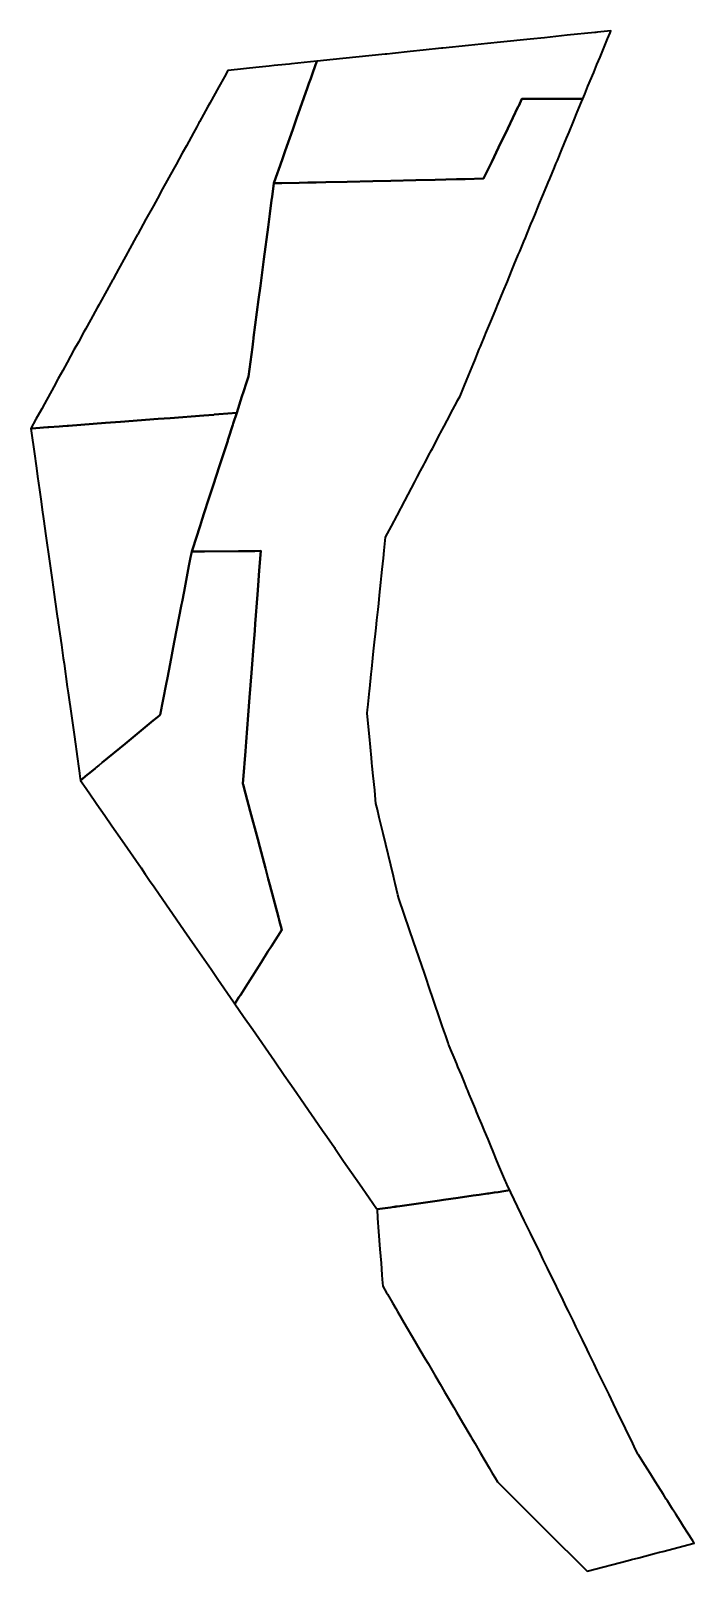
# Model space of a CAD drawing. Header units: metres. Extents: x 807819 to 807914, y 9157378 to 9157597.
import ezdxf

# ---------------------------------------------------------------- set-up
doc = ezdxf.new("R2010")
doc.units = ezdxf.units.M
doc.header["$MEASUREMENT"] = 0
doc.layers.add('2820-21253', color=1, linetype='Continuous')

msp = doc.modelspace()

# ---------------------------------------------------------------- linework, layer by layer
at = {"layer": '2820-21253', "color": 5, "lineweight": 40, "true_color": 0x0000ff}
for points in [[(807854.28, 9157576.41), (807853.75, 9157574.91), (807854.91, 9157574.93), (807857.37, 9157574.99), (807858.58, 9157575.02), (807859.77, 9157575.04), (807861.17, 9157575.07), (807864.2, 9157575.14), (807867.84, 9157575.22), (807870.41, 9157575.28), (807873.93, 9157575.36), (807876.69, 9157575.42), (807879.76, 9157575.49), (807880.99, 9157575.51), (807883.58, 9157575.57), (807884.46, 9157577.38), (807884.74, 9157577.97), (807885.73, 9157580.02), (807887.03, 9157582.71), (807888.48, 9157585.72), (807888.58, 9157585.94), (807889.05, 9157586.92), (807889.41, 9157586.92), (807890.07, 9157586.92), (807890.7, 9157586.92), (807892.24, 9157586.92), (807893.27, 9157586.92), (807896.08, 9157586.91), (807896.94, 9157586.91), (807897.15, 9157586.91), (807897.69, 9157586.91), (807897.97, 9157587.59), (807898.44, 9157588.7), (807899.25, 9157590.68), (807899.71, 9157591.78), (807900.15, 9157592.84), (807900.83, 9157594.49), (807901.23, 9157595.47), (807901.58, 9157596.32), (807901.69, 9157596.59), (807899.79, 9157596.39), (807899.54, 9157596.37), (807899.5, 9157596.36), (807899.43, 9157596.36), (807895.47, 9157595.95), (807892.25, 9157595.61), (807890.21, 9157595.4), (807886.01, 9157594.97), (807884.14, 9157594.77), (807881.46, 9157594.5), (807877.78, 9157594.12), (807877.69, 9157594.11), (807877.62, 9157594.1), (807875, 9157593.83), (807873.15, 9157593.64), (807870.63, 9157593.38), (807869.82, 9157593.29), (807869.58, 9157593.27), (807861.72, 9157592.45), (807860.38, 9157592.32), (807859.86, 9157592.26), (807859.29, 9157590.66), (807859, 9157589.83), (807858.74, 9157589.09), (807858.55, 9157588.55), (807857, 9157584.14), (807856.45, 9157582.57), (807855.37, 9157579.52), (807854.98, 9157578.4), (807854.41, 9157576.78)], [(807826.26, 9157490.02), (807827.05, 9157488.88), (807828.3, 9157487.07), (807828.6, 9157486.64), (807829.71, 9157485.03), (807830.71, 9157483.58), (807832.17, 9157481.48), (807834.87, 9157477.57), (807835.47, 9157476.7), (807835.51, 9157476.64), (807836.09, 9157475.81), (807836.73, 9157474.88), (807837.44, 9157473.86), (807840.39, 9157469.59), (807841.01, 9157468.68), (807842.52, 9157466.5), (807844.82, 9157463.18), (807845.81, 9157461.75), (807848.04, 9157458.52), (807848.21, 9157458.27), (807848.79, 9157459.19), (807848.99, 9157459.49), (807850.05, 9157461.16), (807851.93, 9157464.13), (807852.91, 9157465.68), (807853.4, 9157466.44), (807854.89, 9157468.79), (807854.52, 9157470.17), (807854.41, 9157470.59), (807853.19, 9157475.16), (807852.96, 9157476.03), (807852.56, 9157477.53), (807851.75, 9157480.56), (807851.46, 9157481.67), (807850.39, 9157485.66), (807850.39, 9157485.66), (807849.72, 9157488.18), (807849.39, 9157489.43), (807849.35, 9157489.54), (807849.53, 9157491.83), (807849.58, 9157492.42), (807849.71, 9157494.16), (807849.82, 9157495.52), (807850.11, 9157499.3), (807850.3, 9157501.82), (807850.57, 9157505.31), (807850.91, 9157509.67), (807850.99, 9157510.71), (807851.04, 9157511.33), (807851.11, 9157512.3), (807851.43, 9157516.43), (807851.53, 9157517.71), (807851.69, 9157519.86), (807851.91, 9157522.64), (807851.05, 9157522.63), (807851.05, 9157522.63), (807849.43, 9157522.61), (807848.72, 9157522.61), (807843.88, 9157522.56), (807843.06, 9157522.55), (807842.42, 9157522.54), (807842.07, 9157522.54), (807841.91, 9157521.72), (807841.68, 9157520.53), (807840.98, 9157516.88), (807840.7, 9157515.41), (807840.62, 9157515.01), (807839.59, 9157509.66), (807839, 9157506.59), (807838.61, 9157504.61), (807838.44, 9157503.72), (807837.6, 9157499.34), (807837.56, 9157499.31), (807837.2, 9157499.01), (807836.61, 9157498.53), (807832.62, 9157495.24), (807829.36, 9157492.56), (807828.85, 9157492.15), (807828.7, 9157492.02), (807828.62, 9157491.95), (807828.5, 9157491.86), (807828.33, 9157491.72), (807827.82, 9157491.3), (807827.4, 9157490.95), (807827.22, 9157490.8), (807826.26, 9157490.02)]]:
    msp.add_lwpolyline(points, close=True, dxfattribs=at)
at = {"layer": '2820-21253', "color": 40, "lineweight": 40, "true_color": 0xffbb00}
msp.add_lwpolyline([(807819.18, 9157540.04), (807819.37, 9157540.06), (807820.99, 9157540.18), (807821.6, 9157540.22), (807821.75, 9157540.24), (807823.24, 9157540.35), (807823.72, 9157540.39), (807824.34, 9157540.43), (807824.53, 9157540.45), (807829.79, 9157540.84), (807831.95, 9157541.01), (807837.29, 9157541.41), (807839.02, 9157541.54), (807843.82, 9157541.91), (807845.22, 9157542.01), (807845.29, 9157542.02), (807845.93, 9157542.07), (807848.47, 9157542.26), (807849.22, 9157544.58), (807849.45, 9157545.28), (807849.88, 9157546.59), (807850.15, 9157547.45), (807850.7, 9157551.59), (807850.81, 9157552.47), (807850.86, 9157552.86), (807850.88, 9157552.97), (807851.59, 9157558.41), (807851.84, 9157560.31), (807852.34, 9157564.13), (807852.93, 9157568.67), (807853.18, 9157570.59), (807853.44, 9157572.52), (807853.5, 9157572.98), (807853.75, 9157574.91), (807854.28, 9157576.41), (807854.41, 9157576.78), (807854.98, 9157578.4), (807855.37, 9157579.52), (807856.45, 9157582.57), (807857, 9157584.14), (807858.55, 9157588.55), (807858.74, 9157589.09), (807859, 9157589.83), (807859.29, 9157590.66), (807859.86, 9157592.26), (807856.28, 9157591.89), (807856, 9157591.86), (807855.4, 9157591.8), (807853.81, 9157591.64), (807853.07, 9157591.56), (807851.67, 9157591.42), (807850.31, 9157591.27), (807848.59, 9157591.1), (807847.21, 9157590.95), (807846.72, 9157590.07), (807845.93, 9157588.63), (807844.66, 9157586.32), (807844.33, 9157585.73), (807843.19, 9157583.65), (807843.11, 9157583.51), (807842.8, 9157582.94), (807842.32, 9157582.07), (807841.98, 9157581.46), (807841.32, 9157580.25), (807840.73, 9157579.18), (807839.86, 9157577.6), (807839.48, 9157576.91), (807837.94, 9157574.12), (807837.2, 9157572.77), (807836.63, 9157571.73), (807835.57, 9157569.81), (807834.41, 9157567.69), (807834.37, 9157567.62), (807834.18, 9157567.28), (807833.29, 9157565.66), (807832.65, 9157564.5), (807831.67, 9157562.71), (807831.32, 9157562.09), (807830.88, 9157561.28), (807830.86, 9157561.25), (807830, 9157559.69), (807829.01, 9157557.88), (807828.9, 9157557.7), (807828.64, 9157557.22), (807827.72, 9157555.55), (807826.97, 9157554.19), (807826.75, 9157553.79), (807825.95, 9157552.33), (807825.33, 9157551.21), (807824.35, 9157549.42), (807823.72, 9157548.28), (807823.09, 9157547.14), (807822.46, 9157545.99), (807821.12, 9157543.55), (807820.74, 9157542.86), (807819.92, 9157541.37)], close=True, dxfattribs=at)
at = {"layer": '2820-21253', "color": 3, "lineweight": 40, "true_color": 0x00ff00}
for points in [[(807842.07, 9157522.54), (807842.42, 9157522.54), (807843.06, 9157522.55), (807843.88, 9157522.56), (807848.72, 9157522.61), (807849.43, 9157522.61), (807851.05, 9157522.63), (807851.05, 9157522.63), (807851.91, 9157522.64), (807851.69, 9157519.86), (807851.53, 9157517.71), (807851.43, 9157516.43), (807851.11, 9157512.3), (807851.04, 9157511.33), (807850.99, 9157510.71), (807850.91, 9157509.67), (807850.57, 9157505.31), (807850.3, 9157501.82), (807850.11, 9157499.3), (807849.82, 9157495.52), (807849.71, 9157494.16), (807849.58, 9157492.42), (807849.53, 9157491.83), (807849.35, 9157489.54), (807849.39, 9157489.43), (807849.72, 9157488.18), (807850.39, 9157485.66), (807850.39, 9157485.66), (807851.46, 9157481.67), (807851.75, 9157480.56), (807852.56, 9157477.53), (807852.96, 9157476.03), (807853.19, 9157475.16), (807854.41, 9157470.59), (807854.52, 9157470.17), (807854.89, 9157468.79), (807853.4, 9157466.44), (807852.91, 9157465.68), (807851.93, 9157464.13), (807850.05, 9157461.16), (807848.99, 9157459.49), (807848.79, 9157459.19), (807848.21, 9157458.27), (807849.46, 9157456.47), (807850.76, 9157454.59), (807853.83, 9157450.15), (807855.23, 9157448.13), (807856.02, 9157446.98), (807856.92, 9157445.68), (807857.63, 9157444.66), (807860.56, 9157440.41), (807860.78, 9157440.1), (807860.95, 9157439.85), (807862.36, 9157437.81), (807862.41, 9157437.74), (807862.91, 9157437.02), (807863.68, 9157435.9), (807864.8, 9157434.29), (807865.94, 9157432.64), (807867.31, 9157430.65), (807868.35, 9157429.16), (807868.43, 9157429.04), (807870.34, 9157429.31), (807870.84, 9157429.39), (807871.03, 9157429.41), (807871.1, 9157429.42), (807871.32, 9157429.45), (807871.66, 9157429.5), (807873.02, 9157429.7), (807877.34, 9157430.31), (807877.88, 9157430.39), (807879.97, 9157430.69), (807882.1, 9157430.99), (807882.97, 9157431.12), (807884.16, 9157431.29), (807884.32, 9157431.31), (807885.1, 9157431.42), (807885.13, 9157431.43), (807885.67, 9157431.5), (807886.47, 9157431.62), (807887.31, 9157431.74), (807887.06, 9157432.26), (807886.78, 9157432.83), (807886.69, 9157433.04), (807886.27, 9157434.06), (807885.86, 9157435.03), (807885.49, 9157435.94), (807884.94, 9157437.27), (807884.61, 9157438.07), (807884.22, 9157438.99), (807883.73, 9157440.18), (807883.32, 9157441.15), (807882.97, 9157442.01), (807882.59, 9157442.92), (807882.42, 9157443.33), (807881.88, 9157444.63), (807881.56, 9157445.42), (807881.35, 9157445.92), (807881.23, 9157446.2), (807880.92, 9157446.96), (807880.43, 9157448.14), (807879.95, 9157449.3), (807879.77, 9157449.73), (807879.4, 9157450.62), (807878.94, 9157451.72), (807878.61, 9157452.52), (807878.54, 9157452.72), (807878.21, 9157453.69), (807877.94, 9157454.48), (807877.72, 9157455.12), (807876.18, 9157459.64), (807876.09, 9157459.88), (807875.17, 9157462.59), (807873.63, 9157467.1), (807873.06, 9157468.76), (807871.54, 9157473.21), (807871.41, 9157473.73), (807871.02, 9157475.37), (807870.93, 9157475.74), (807870.77, 9157476.39), (807869.31, 9157482.47), (807869.13, 9157483.22), (807868.75, 9157484.76), (807868.48, 9157485.9), (807868.28, 9157486.73), (807868.23, 9157487.25), (807868.1, 9157488.62), (807867.9, 9157490.65), (807867.76, 9157492.02), (807867.71, 9157492.54), (807867.64, 9157493.25), (807867.35, 9157496.25), (807867.02, 9157499.54), (807867.08, 9157500.08), (807867.11, 9157500.37), (807867.36, 9157502.73), (807867.4, 9157503.07), (807867.61, 9157505.13), (807867.69, 9157505.88), (807867.85, 9157507.4), (807867.95, 9157508.39), (807868.09, 9157509.65), (807868.21, 9157510.85), (807868.3, 9157511.71), (807868.42, 9157512.82), (807868.5, 9157513.57), (807868.58, 9157514.3), (807868.67, 9157515.19), (807868.79, 9157516.35), (807868.98, 9157518.16), (807869.08, 9157519.11), (807869.18, 9157520), (807869.34, 9157521.61), (807869.46, 9157522.72), (807869.51, 9157523.19), (807869.61, 9157524.11), (807869.66, 9157524.62), (807870.48, 9157526.17), (807871.29, 9157527.7), (807872.38, 9157529.78), (807873.8, 9157532.46), (807874.15, 9157533.13), (807874.62, 9157534.01), (807875.08, 9157534.88), (807875.23, 9157535.17), (807875.95, 9157536.53), (807876, 9157536.65), (807876.18, 9157536.98), (807876.3, 9157537.21), (807877.37, 9157539.24), (807877.47, 9157539.42), (807877.98, 9157540.38), (807878.83, 9157542), (807878.94, 9157542.21), (807879.78, 9157543.81), (807879.9, 9157544.03), (807880.24, 9157544.66), (807880.71, 9157545.81), (807880.81, 9157546.06), (807881.49, 9157547.7), (807882.19, 9157549.38), (807882.33, 9157549.73), (807882.98, 9157551.32), (807883.14, 9157551.7), (807883.78, 9157553.23), (807883.93, 9157553.59), (807884.61, 9157555.26), (807885.23, 9157556.75), (807885.42, 9157557.22), (807885.57, 9157557.57), (807885.72, 9157557.93), (807886.38, 9157559.53), (807886.97, 9157560.96), (807887.56, 9157562.4), (807887.96, 9157563.36), (807888.52, 9157564.72), (807888.73, 9157565.22), (807889.32, 9157566.64), (807889.54, 9157567.17), (807889.77, 9157567.75), (807890.33, 9157569.1), (807890.59, 9157569.72), (807890.86, 9157570.36), (807891.41, 9157571.7), (807891.47, 9157571.84), (807891.98, 9157573.07), (807892.58, 9157574.53), (807892.79, 9157575.04), (807893, 9157575.55), (807893.67, 9157577.17), (807893.88, 9157577.69), (807894.08, 9157578.16), (807894.71, 9157579.7), (807895.39, 9157581.33), (807895.75, 9157582.2), (807896.37, 9157583.7), (807896.92, 9157585.03), (807897.52, 9157586.5), (807897.69, 9157586.91), (807897.15, 9157586.91), (807896.94, 9157586.91), (807896.08, 9157586.91), (807893.27, 9157586.92), (807892.24, 9157586.92), (807890.7, 9157586.92), (807890.07, 9157586.92), (807889.41, 9157586.92), (807889.05, 9157586.92), (807888.58, 9157585.94), (807888.48, 9157585.72), (807887.03, 9157582.71), (807885.73, 9157580.02), (807884.74, 9157577.97), (807884.46, 9157577.38), (807883.58, 9157575.57), (807880.99, 9157575.51), (807879.76, 9157575.49), (807876.69, 9157575.42), (807873.93, 9157575.36), (807870.41, 9157575.28), (807867.84, 9157575.22), (807864.2, 9157575.14), (807861.17, 9157575.07), (807859.77, 9157575.04), (807858.58, 9157575.02), (807857.37, 9157574.99), (807854.91, 9157574.93), (807853.75, 9157574.91), (807853.5, 9157572.98), (807853.44, 9157572.52), (807853.18, 9157570.59), (807852.93, 9157568.67), (807852.34, 9157564.13), (807851.84, 9157560.31), (807851.59, 9157558.41), (807850.88, 9157552.97), (807850.86, 9157552.86), (807850.81, 9157552.47), (807850.7, 9157551.59), (807850.15, 9157547.45), (807849.88, 9157546.59), (807849.45, 9157545.28), (807849.22, 9157544.58), (807848.47, 9157542.26), (807847.98, 9157540.75), (807847.92, 9157540.55), (807847.26, 9157538.54), (807847.21, 9157538.37), (807847.19, 9157538.31), (807846.91, 9157537.46), (807845.98, 9157534.58), (807845.17, 9157532.1), (807844.48, 9157529.97), (807843.86, 9157528.05), (807843.58, 9157527.18), (807843.26, 9157526.21), (807842.17, 9157522.83)], [(807819.18, 9157540.04), (807819.23, 9157539.73), (807819.69, 9157536.46), (807819.94, 9157534.74), (807819.98, 9157534.42), (807820.15, 9157533.23), (807820.42, 9157531.33), (807820.65, 9157529.69), (807820.82, 9157528.49), (807821, 9157527.22), (807821.34, 9157524.79), (807821.85, 9157521.2), (807822.04, 9157519.87), (807822.23, 9157518.54), (807822.53, 9157516.43), (807822.62, 9157515.74), (807823, 9157513.05), (807823.02, 9157512.92), (807823.03, 9157512.85), (807823.1, 9157512.4), (807823.53, 9157509.3), (807823.8, 9157507.4), (807823.91, 9157506.64), (807824.38, 9157503.34), (807824.5, 9157502.46), (807824.96, 9157499.21), (807825.29, 9157496.88), (807825.58, 9157494.83), (807825.63, 9157494.48), (807825.83, 9157493.09), (807825.88, 9157492.74), (807825.93, 9157492.36), (807826.12, 9157491.03), (807826.18, 9157490.58), (807826.26, 9157490.02), (807826.26, 9157490.02), (807827.22, 9157490.8), (807827.4, 9157490.95), (807827.82, 9157491.3), (807828.33, 9157491.72), (807828.5, 9157491.86), (807828.62, 9157491.95), (807828.7, 9157492.02), (807828.85, 9157492.15), (807829.36, 9157492.56), (807832.62, 9157495.24), (807836.61, 9157498.53), (807837.2, 9157499.01), (807837.56, 9157499.31), (807837.6, 9157499.34), (807838.44, 9157503.72), (807838.61, 9157504.61), (807839, 9157506.59), (807839.59, 9157509.66), (807840.62, 9157515.01), (807840.7, 9157515.41), (807840.98, 9157516.88), (807841.68, 9157520.53), (807841.91, 9157521.72), (807842.07, 9157522.54), (807842.17, 9157522.83), (807843.26, 9157526.21), (807843.58, 9157527.18), (807843.86, 9157528.05), (807844.48, 9157529.97), (807845.17, 9157532.1), (807845.98, 9157534.58), (807846.91, 9157537.46), (807847.19, 9157538.31), (807847.21, 9157538.37), (807847.26, 9157538.54), (807847.92, 9157540.55), (807847.98, 9157540.75), (807848.47, 9157542.26), (807845.93, 9157542.07), (807845.29, 9157542.02), (807845.22, 9157542.01), (807843.82, 9157541.91), (807839.02, 9157541.54), (807837.29, 9157541.41), (807831.95, 9157541.01), (807829.79, 9157540.84), (807824.53, 9157540.45), (807824.34, 9157540.43), (807823.72, 9157540.39), (807823.24, 9157540.35), (807821.75, 9157540.24), (807821.6, 9157540.22), (807820.99, 9157540.18), (807819.37, 9157540.06)]]:
    msp.add_lwpolyline(points, close=True, dxfattribs=at)
at = {"layer": '2820-21253', "color": 4, "lineweight": 40, "true_color": 0x00ffff}
msp.add_lwpolyline([(807868.43, 9157429.04), (807868.52, 9157427.79), (807868.66, 9157425.87), (807868.85, 9157423.35), (807869, 9157421.39), (807869.12, 9157419.74), (807869.17, 9157419.08), (807869.24, 9157418.11), (807869.8, 9157417.15), (807869.9, 9157416.98), (807870.63, 9157415.74), (807871.1, 9157414.94), (807871.36, 9157414.5), (807872.59, 9157412.4), (807873.49, 9157410.87), (807874.54, 9157409.08), (807875.29, 9157407.8), (807875.7, 9157407.1), (807876.67, 9157405.44), (807877.4, 9157404.2), (807878.05, 9157403.09), (807878.62, 9157402.12), (807879.36, 9157400.87), (807879.76, 9157400.18), (807880.61, 9157398.73), (807881.77, 9157396.75), (807881.89, 9157396.55), (807882.35, 9157395.77), (807883.16, 9157394.38), (807884.38, 9157392.3), (807884.82, 9157391.55), (807885.24, 9157390.85), (807885.55, 9157390.31), (807888.7, 9157387.17), (807890.27, 9157385.61), (807890.37, 9157385.51), (807890.59, 9157385.28), (807894.59, 9157381.31), (807896.08, 9157379.82), (807896.42, 9157379.48), (807898.32, 9157377.59), (807904.17, 9157379.12), (807904.62, 9157379.23), (807905.68, 9157379.51), (807907.92, 9157380.09), (807908.63, 9157380.28), (807909.07, 9157380.39), (807913.55, 9157381.56), (807913.34, 9157381.89), (807912.65, 9157382.98), (807912.03, 9157383.96), (807911.59, 9157384.67), (807910.93, 9157385.71), (807910.48, 9157386.42), (807909.74, 9157387.6), (807909.58, 9157387.85), (807909.16, 9157388.51), (807908.42, 9157389.67), (807908.01, 9157390.33), (807907.33, 9157391.41), (807906.9, 9157392.09), (807906.23, 9157393.14), (807905.61, 9157394.12), (807905.54, 9157394.24), (807905.02, 9157395.3), (807904.61, 9157396.16), (807904.02, 9157397.36), (807903.52, 9157398.4), (807903.07, 9157399.32), (807902.5, 9157400.49), (807902.06, 9157401.4), (807901.43, 9157402.69), (807900.97, 9157403.65), (807900.37, 9157404.88), (807899.75, 9157406.14), (807899.31, 9157407.06), (807898.62, 9157408.48), (807898.31, 9157409.11), (807897.65, 9157410.46), (807897.37, 9157411.04), (807896.71, 9157412.4), (807896.36, 9157413.12), (807895.67, 9157414.54), (807895.35, 9157415.19), (807894.7, 9157416.54), (807894.39, 9157417.17), (807894.24, 9157417.47), (807893.7, 9157418.58), (807893.36, 9157419.28), (807892.7, 9157420.65), (807892.04, 9157422.01), (807891.67, 9157422.77), (807891, 9157424.15), (807890.61, 9157424.94), (807890.26, 9157425.67), (807889.71, 9157426.8), (807889.38, 9157427.47), (807888.95, 9157428.36), (807888.43, 9157429.43), (807887.94, 9157430.44), (807887.46, 9157431.42), (807887.31, 9157431.74), (807886.47, 9157431.62), (807885.67, 9157431.5), (807885.13, 9157431.43), (807885.1, 9157431.42), (807884.32, 9157431.31), (807884.16, 9157431.29), (807882.97, 9157431.12), (807882.1, 9157430.99), (807879.97, 9157430.69), (807877.88, 9157430.39), (807877.34, 9157430.31), (807873.02, 9157429.7), (807871.66, 9157429.5), (807871.32, 9157429.45), (807871.1, 9157429.42), (807871.03, 9157429.41), (807870.84, 9157429.39), (807870.34, 9157429.31)], close=True, dxfattribs=at)

doc.saveas('drawing.dxf')
